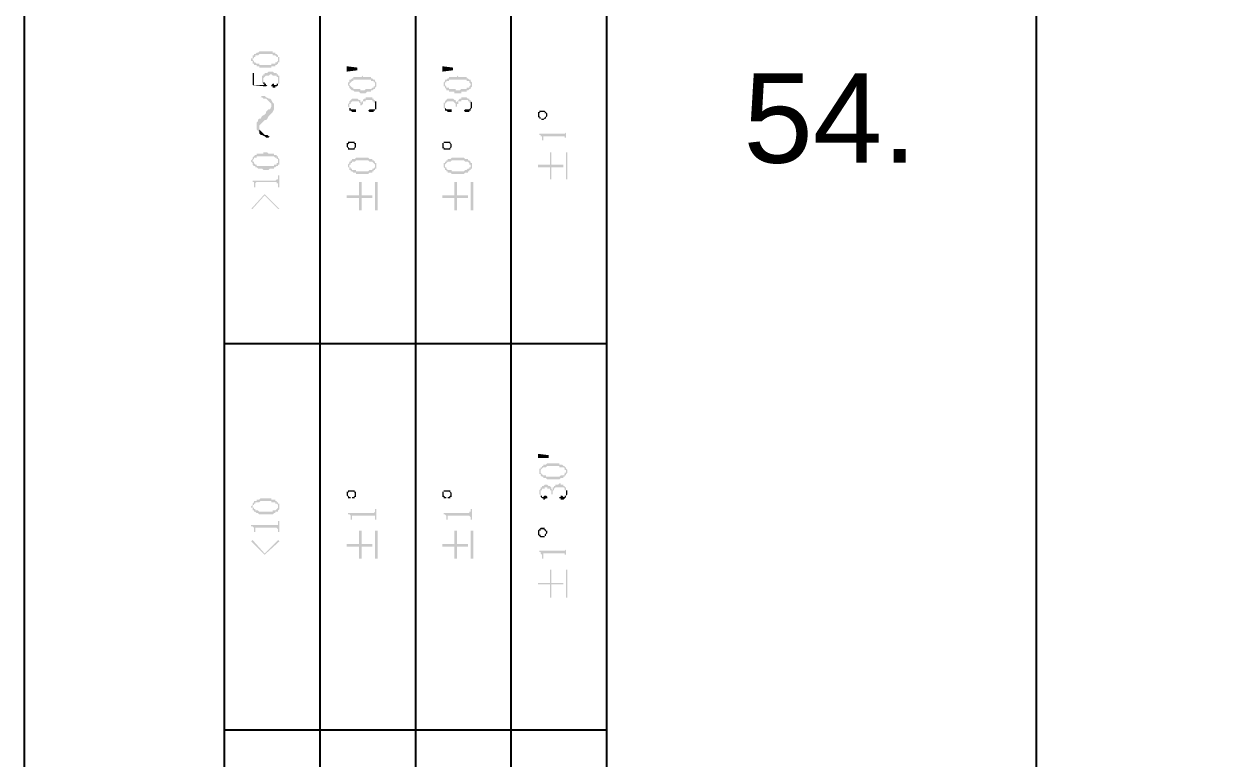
# Model space of a CAD drawing. Header units: millimetres. Extents: x 7018 to 13530, y 4187 to 5692.
# Drawn here: x 12184.84 to 12225.43, y 5182.11 to 5206.75 of the extents above; entities that cross this region are included whole.
import ezdxf

# ---------------------------------------------------------------- set-up
doc = ezdxf.new("R2010")
doc.units = ezdxf.units.MM
doc.styles.get("Standard").update_dxf_attribs({"font": 'arial.ttf'})

msp = doc.modelspace()

# ---------------------------------------------------------------- hatches: boundary and pattern name
at = {"transparency": 33554559}
for points in [[(12192.454, 5205.561), (12192.454, 5205.516), (12192.499, 5205.516), (12192.499, 5205.47), (12192.499, 5205.425), (12192.499, 5205.561), (12192.499, 5205.606), (12192.544, 5205.606), (12192.544, 5205.651), (12192.589, 5205.651), (12192.589, 5205.696), (12192.68, 5205.696), (12192.725, 5205.741), (12193.176, 5205.741), (12193.176, 5205.696), (12193.266, 5205.696), (12193.311, 5205.651), (12193.357, 5205.651), (12193.357, 5205.606), (12193.357, 5205.561), (12193.357, 5205.696), (12193.357, 5205.696), (12193.311, 5205.741), (12193.266, 5205.741), (12193.266, 5205.786), (12193.176, 5205.786), (12193.176, 5205.832), (12192.725, 5205.832), (12192.68, 5205.786), (12192.634, 5205.786), (12192.589, 5205.741), (12192.544, 5205.741), (12192.544, 5205.696), (12192.499, 5205.696), (12192.499, 5205.651), (12192.499, 5205.606), (12192.454, 5205.606)], [(12192.499, 5205.425), (12192.544, 5205.425), (12192.544, 5205.38), (12192.634, 5205.38), (12192.634, 5205.335), (12192.725, 5205.335), (12192.725, 5205.29), (12193.131, 5205.29), (12193.131, 5205.335), (12193.266, 5205.335), (12193.266, 5205.38), (12193.311, 5205.38), (12193.357, 5205.425), (12193.357, 5205.47), (12193.402, 5205.47), (12193.402, 5205.516), (12193.402, 5205.561), (12193.402, 5205.606), (12193.402, 5205.651), (12193.357, 5205.651), (12193.357, 5205.696), (12193.357, 5205.561), (12193.357, 5205.516), (12193.357, 5205.516), (12193.311, 5205.47), (12193.266, 5205.47), (12193.266, 5205.425), (12193.131, 5205.425), (12193.131, 5205.38), (12192.725, 5205.38), (12192.725, 5205.425), (12192.634, 5205.425), (12192.589, 5205.47), (12192.544, 5205.47), (12192.544, 5205.516), (12192.544, 5205.516), (12192.499, 5205.561), (12192.499, 5205.561)], [(12192.499, 5205.109), (12192.499, 5204.703), (12192.95, 5204.658), (12192.995, 5204.703), (12192.95, 5204.703), (12192.95, 5204.748), (12192.905, 5204.703), (12192.544, 5204.703), (12192.544, 5205.109)], [(12192.815, 5204.929), (12192.815, 5204.839), (12192.815, 5204.794), (12192.815, 5204.794), (12192.86, 5204.748), (12192.86, 5204.884), (12192.86, 5204.929), (12192.86, 5204.929), (12192.905, 5204.974), (12192.905, 5204.974), (12192.95, 5205.019), (12193.041, 5205.019), (12193.086, 5205.064), (12193.131, 5205.064), (12193.176, 5205.019), (12193.311, 5205.019), (12193.311, 5204.974), (12193.357, 5204.974), (12193.357, 5204.929), (12193.357, 5204.884), (12193.357, 5204.748), (12193.402, 5204.748), (12193.402, 5204.794), (12193.402, 5204.884), (12193.402, 5204.929), (12193.402, 5205.019), (12193.357, 5205.019), (12193.357, 5205.064), (12193.311, 5205.064), (12193.311, 5205.109), (12193.221, 5205.109), (12193.176, 5205.155), (12193.041, 5205.155), (12192.995, 5205.109), (12192.905, 5205.109), (12192.905, 5205.064), (12192.86, 5205.064), (12192.86, 5205.019), (12192.815, 5205.019), (12192.815, 5204.974)], [(12195.658, 5205.335), (12196.019, 5205.29), (12196.019, 5205.2), (12195.658, 5205.155)], [(12198.863, 5205.335), (12199.224, 5205.29), (12199.224, 5205.2), (12198.863, 5205.155)], [(12192.86, 5204.748), (12192.86, 5204.748), (12192.905, 5204.703), (12192.905, 5204.703), (12192.95, 5204.748), (12192.905, 5204.748), (12192.905, 5204.794), (12192.86, 5204.794), (12192.86, 5204.839), (12192.86, 5204.884)], [(12193.131, 5204.703), (12193.131, 5204.658), (12193.176, 5204.658), (12193.176, 5204.613), (12193.266, 5204.613), (12193.266, 5204.658), (12193.311, 5204.658), (12193.357, 5204.703), (12193.357, 5204.884), (12193.357, 5204.794), (12193.357, 5204.748), (12193.311, 5204.748), (12193.311, 5204.703), (12193.221, 5204.703), (12193.221, 5204.748), (12193.176, 5204.748)], [(12195.703, 5204.703), (12195.703, 5204.703), (12195.749, 5204.658), (12195.749, 5204.613), (12195.749, 5204.748), (12195.749, 5204.748), (12195.794, 5204.794), (12195.794, 5204.794), (12195.839, 5204.839), (12195.884, 5204.839), (12195.884, 5204.884), (12196.471, 5204.884), (12196.471, 5204.839), (12196.561, 5204.839), (12196.561, 5204.794), (12196.606, 5204.794), (12196.606, 5204.748), (12196.606, 5204.703), (12196.606, 5204.884), (12196.561, 5204.884), (12196.516, 5204.929), (12196.471, 5204.929), (12196.471, 5204.974), (12196.2, 5204.974), (12196.2, 5205.019), (12196.2, 5205.019), (12196.155, 5204.974), (12195.884, 5204.974), (12195.884, 5204.929), (12195.839, 5204.929), (12195.794, 5204.884), (12195.749, 5204.884), (12195.749, 5204.839), (12195.749, 5204.794), (12195.703, 5204.794), (12195.703, 5204.748)], [(12195.749, 5204.613), (12195.794, 5204.568), (12195.794, 5204.568), (12195.839, 5204.523), (12195.884, 5204.523), (12195.929, 5204.478), (12196.064, 5204.478), (12196.11, 5204.432), (12196.29, 5204.432), (12196.335, 5204.478), (12196.471, 5204.478), (12196.471, 5204.523), (12196.516, 5204.523), (12196.561, 5204.568), (12196.606, 5204.568), (12196.606, 5204.613), (12196.606, 5204.613), (12196.651, 5204.658), (12196.651, 5204.703), (12196.651, 5204.748), (12196.651, 5204.794), (12196.651, 5204.794), (12196.606, 5204.839), (12196.606, 5204.703), (12196.606, 5204.658), (12196.561, 5204.658), (12196.561, 5204.613), (12196.516, 5204.613), (12196.471, 5204.568), (12196.29, 5204.568), (12196.245, 5204.523), (12196.11, 5204.523), (12196.11, 5204.568), (12195.884, 5204.568), (12195.884, 5204.613), (12195.839, 5204.613), (12195.794, 5204.658), (12195.794, 5204.658), (12195.749, 5204.703), (12195.749, 5204.703)], [(12198.908, 5204.703), (12198.908, 5204.658), (12198.953, 5204.658), (12198.953, 5204.613), (12198.953, 5204.748), (12198.953, 5204.794), (12198.998, 5204.794), (12198.998, 5204.839), (12199.088, 5204.839), (12199.088, 5204.884), (12199.675, 5204.884), (12199.675, 5204.839), (12199.765, 5204.839), (12199.765, 5204.794), (12199.765, 5204.794), (12199.81, 5204.748), (12199.81, 5204.703), (12199.81, 5204.884), (12199.765, 5204.884), (12199.72, 5204.929), (12199.675, 5204.929), (12199.675, 5204.974), (12199.404, 5204.974), (12199.359, 5205.019), (12199.359, 5204.974), (12199.088, 5204.974), (12199.088, 5204.929), (12199.043, 5204.929), (12198.998, 5204.884), (12198.953, 5204.884), (12198.953, 5204.839), (12198.953, 5204.839), (12198.908, 5204.794), (12198.908, 5204.748)], [(12198.953, 5204.613), (12198.998, 5204.568), (12198.998, 5204.523), (12199.088, 5204.523), (12199.088, 5204.478), (12199.269, 5204.478), (12199.269, 5204.432), (12199.495, 5204.432), (12199.495, 5204.478), (12199.675, 5204.478), (12199.675, 5204.523), (12199.72, 5204.523), (12199.765, 5204.568), (12199.81, 5204.568), (12199.81, 5204.613), (12199.81, 5204.613), (12199.856, 5204.658), (12199.856, 5204.703), (12199.856, 5204.748), (12199.856, 5204.794), (12199.856, 5204.794), (12199.81, 5204.839), (12199.81, 5204.703), (12199.81, 5204.703), (12199.765, 5204.658), (12199.765, 5204.613), (12199.675, 5204.613), (12199.675, 5204.568), (12199.495, 5204.568), (12199.449, 5204.523), (12199.314, 5204.523), (12199.314, 5204.568), (12199.088, 5204.568), (12199.088, 5204.613), (12198.998, 5204.613), (12198.998, 5204.658), (12198.998, 5204.658), (12198.953, 5204.703), (12198.953, 5204.703)], [(12192.77, 5204.297), (12192.815, 5204.297), (12192.86, 5204.252), (12192.95, 5204.252), (12192.995, 5204.207), (12193.041, 5204.162), (12193.041, 5204.162), (12193.086, 5204.117), (12193.131, 5204.071), (12193.131, 5203.755), (12193.131, 5203.755), (12193.176, 5203.801), (12193.221, 5203.891), (12193.221, 5204.071), (12193.176, 5204.117), (12193.131, 5204.207), (12193.131, 5204.207), (12193.086, 5204.252), (12193.041, 5204.252), (12192.95, 5204.297), (12192.905, 5204.342), (12192.815, 5204.342)], [(12195.703, 5204.026), (12195.703, 5203.981), (12195.703, 5203.981), (12195.749, 5203.936), (12195.749, 5203.891), (12195.749, 5204.026), (12195.749, 5204.071), (12195.794, 5204.071), (12195.794, 5204.117), (12195.794, 5204.117), (12195.839, 5204.162), (12196.064, 5204.162), (12196.064, 5204.117), (12196.11, 5204.117), (12196.11, 5204.071), (12196.11, 5204.026), (12196.155, 5204.026), (12196.155, 5203.981), (12196.155, 5204.026), (12196.2, 5204.071), (12196.2, 5204.117), (12196.2, 5204.162), (12196.29, 5204.162), (12196.29, 5204.207), (12196.516, 5204.207), (12196.516, 5204.162), (12196.561, 5204.162), (12196.561, 5204.117), (12196.606, 5204.117), (12196.606, 5204.071), (12196.606, 5204.026), (12196.606, 5204.207), (12196.561, 5204.207), (12196.561, 5204.252), (12196.516, 5204.252), (12196.516, 5204.297), (12196.29, 5204.297), (12196.29, 5204.252), (12196.245, 5204.252), (12196.2, 5204.207), (12196.2, 5204.162), (12196.155, 5204.162), (12196.155, 5204.117), (12196.155, 5204.117), (12196.11, 5204.162), (12196.11, 5204.207), (12196.064, 5204.207), (12196.019, 5204.252), (12195.839, 5204.252), (12195.794, 5204.207), (12195.794, 5204.207), (12195.749, 5204.162), (12195.749, 5204.117), (12195.749, 5204.117), (12195.703, 5204.071), (12195.703, 5204.071)], [(12198.908, 5204.026), (12198.908, 5203.981), (12198.908, 5203.936), (12198.953, 5203.891), (12198.953, 5204.026), (12198.953, 5204.071), (12198.953, 5204.071), (12198.998, 5204.117), (12198.998, 5204.117), (12199.043, 5204.162), (12199.224, 5204.162), (12199.269, 5204.117), (12199.269, 5204.117), (12199.314, 5204.071), (12199.314, 5204.026), (12199.314, 5203.981), (12199.359, 5203.981), (12199.359, 5204.071), (12199.404, 5204.071), (12199.404, 5204.117), (12199.404, 5204.162), (12199.495, 5204.162), (12199.495, 5204.207), (12199.72, 5204.207), (12199.72, 5204.162), (12199.765, 5204.162), (12199.765, 5204.117), (12199.81, 5204.117), (12199.81, 5204.071), (12199.81, 5204.026), (12199.81, 5204.207), (12199.765, 5204.207), (12199.765, 5204.252), (12199.72, 5204.252), (12199.675, 5204.297), (12199.495, 5204.297), (12199.495, 5204.252), (12199.449, 5204.252), (12199.404, 5204.207), (12199.404, 5204.162), (12199.359, 5204.162), (12199.359, 5204.117), (12199.359, 5204.117), (12199.314, 5204.162), (12199.314, 5204.207), (12199.269, 5204.207), (12199.224, 5204.252), (12199.043, 5204.252), (12198.998, 5204.207), (12198.998, 5204.207), (12198.953, 5204.162), (12198.953, 5204.117), (12198.908, 5204.117), (12198.908, 5204.071), (12198.908, 5204.071)], [(12192.634, 5203.304), (12192.634, 5203.214), (12192.68, 5203.169), (12192.725, 5203.124), (12192.725, 5203.349), (12192.77, 5203.394), (12192.815, 5203.44), (12192.86, 5203.485), (12192.905, 5203.53), (12192.95, 5203.53), (12192.995, 5203.575), (12193.041, 5203.665), (12193.041, 5203.665), (12193.086, 5203.71), (12193.131, 5203.755), (12193.131, 5204.026), (12193.131, 5203.981), (12193.086, 5203.891), (12193.041, 5203.891), (12192.995, 5203.846), (12192.95, 5203.801), (12192.95, 5203.755), (12192.905, 5203.71), (12192.815, 5203.665), (12192.815, 5203.665), (12192.77, 5203.575), (12192.725, 5203.575), (12192.68, 5203.53), (12192.68, 5203.485), (12192.634, 5203.44), (12192.634, 5203.394)], [(12195.749, 5203.891), (12195.749, 5203.846), (12195.794, 5203.846), (12195.839, 5203.801), (12195.974, 5203.801), (12195.974, 5203.846), (12195.974, 5203.891), (12195.794, 5203.891), (12195.794, 5203.936), (12195.749, 5203.936), (12195.749, 5204.026)], [(12196.38, 5203.846), (12196.38, 5203.846), (12196.426, 5203.801), (12196.561, 5203.801), (12196.561, 5203.846), (12196.606, 5203.846), (12196.606, 5203.891), (12196.651, 5203.891), (12196.651, 5203.981), (12196.651, 5204.026), (12196.651, 5204.071), (12196.651, 5204.162), (12196.606, 5204.162), (12196.606, 5203.981), (12196.606, 5203.936), (12196.606, 5203.891), (12196.426, 5203.891)], [(12198.953, 5203.891), (12198.953, 5203.846), (12198.998, 5203.846), (12199.043, 5203.801), (12199.179, 5203.801), (12199.179, 5203.846), (12199.179, 5203.891), (12198.998, 5203.891), (12198.953, 5203.936), (12198.953, 5204.026)], [(12199.585, 5203.846), (12199.585, 5203.846), (12199.63, 5203.801), (12199.765, 5203.801), (12199.765, 5203.846), (12199.81, 5203.846), (12199.81, 5203.891), (12199.81, 5203.891), (12199.856, 5203.936), (12199.856, 5203.981), (12199.856, 5204.026), (12199.856, 5204.071), (12199.856, 5204.117), (12199.81, 5204.162), (12199.81, 5203.981), (12199.81, 5203.936), (12199.81, 5203.936), (12199.765, 5203.891), (12199.63, 5203.891)], [(12202.067, 5203.71), (12202.067, 5203.665), (12202.067, 5203.62), (12202.112, 5203.62), (12202.112, 5203.71), (12202.112, 5203.755), (12202.112, 5203.755), (12202.157, 5203.801), (12202.293, 5203.801), (12202.293, 5203.755), (12202.338, 5203.755), (12202.338, 5203.575), (12202.338, 5203.62), (12202.338, 5203.62), (12202.383, 5203.665), (12202.383, 5203.71), (12202.383, 5203.755), (12202.338, 5203.801), (12202.338, 5203.801), (12202.293, 5203.846), (12202.112, 5203.846), (12202.112, 5203.801), (12202.067, 5203.801), (12202.067, 5203.755), (12202.067, 5203.755)], [(12202.112, 5203.62), (12202.112, 5203.575), (12202.157, 5203.575), (12202.202, 5203.53), (12202.248, 5203.53), (12202.293, 5203.575), (12202.338, 5203.575), (12202.338, 5203.71), (12202.338, 5203.665), (12202.338, 5203.665), (12202.293, 5203.62), (12202.293, 5203.62), (12202.248, 5203.575), (12202.157, 5203.575), (12202.157, 5203.62), (12202.157, 5203.62), (12202.112, 5203.665), (12202.112, 5203.71), (12202.112, 5203.71)], [(12192.725, 5203.124), (12192.725, 5203.078), (12192.77, 5203.033), (12192.815, 5203.033), (12192.905, 5202.988), (12192.95, 5202.943), (12193.041, 5202.943), (12193.086, 5202.988), (12193.041, 5202.988), (12192.995, 5203.033), (12192.905, 5203.033), (12192.86, 5203.078), (12192.815, 5203.124), (12192.815, 5203.124), (12192.77, 5203.169), (12192.725, 5203.214), (12192.725, 5203.259)], [(12202.112, 5203.078), (12202.112, 5203.033), (12202.157, 5203.033), (12202.157, 5202.988), (12202.202, 5202.988), (12202.202, 5202.898), (12202.202, 5202.853), (12202.248, 5202.853), (12202.248, 5202.943), (12202.248, 5202.988), (12202.97, 5202.988), (12202.97, 5202.943), (12203.015, 5202.943), (12203.015, 5202.898), (12203.015, 5202.853), (12203.015, 5203.214), (12203.015, 5203.169), (12203.015, 5203.124), (12202.97, 5203.078), (12202.925, 5203.078)], [(12195.658, 5202.672), (12195.658, 5202.627), (12195.658, 5202.627), (12195.703, 5202.582), (12195.703, 5202.717), (12195.703, 5202.717), (12195.749, 5202.763), (12195.884, 5202.763), (12195.929, 5202.717), (12195.929, 5202.582), (12195.929, 5202.582), (12195.974, 5202.627), (12195.974, 5202.672), (12195.974, 5202.717), (12195.974, 5202.763), (12195.929, 5202.763), (12195.929, 5202.808), (12195.703, 5202.808), (12195.703, 5202.763), (12195.658, 5202.763), (12195.658, 5202.717), (12195.658, 5202.717)], [(12195.703, 5202.582), (12195.703, 5202.537), (12195.929, 5202.537), (12195.929, 5202.672), (12195.929, 5202.627), (12195.929, 5202.627), (12195.884, 5202.582), (12195.749, 5202.582), (12195.703, 5202.627), (12195.703, 5202.672), (12195.703, 5202.672)], [(12198.863, 5202.672), (12198.863, 5202.627), (12198.863, 5202.582), (12198.908, 5202.582), (12198.908, 5202.717), (12198.908, 5202.763), (12199.088, 5202.763), (12199.133, 5202.717), (12199.133, 5202.582), (12199.133, 5202.582), (12199.179, 5202.627), (12199.179, 5202.672), (12199.179, 5202.717), (12199.179, 5202.717), (12199.133, 5202.763), (12199.133, 5202.808), (12198.908, 5202.808), (12198.908, 5202.763), (12198.863, 5202.763), (12198.863, 5202.717), (12198.863, 5202.717)], [(12198.908, 5202.582), (12198.908, 5202.537), (12199.133, 5202.537), (12199.133, 5202.672), (12199.133, 5202.627), (12199.133, 5202.627), (12199.088, 5202.582), (12198.953, 5202.582), (12198.908, 5202.627), (12198.908, 5202.672), (12198.908, 5202.672)], [(12192.454, 5202.176), (12192.454, 5202.131), (12192.454, 5202.131), (12192.499, 5202.086), (12192.499, 5202.04), (12192.499, 5202.176), (12192.499, 5202.176), (12192.544, 5202.221), (12192.544, 5202.266), (12192.634, 5202.266), (12192.634, 5202.311), (12193.221, 5202.311), (12193.266, 5202.266), (12193.311, 5202.266), (12193.311, 5202.221), (12193.357, 5202.221), (12193.357, 5202.176), (12193.357, 5202.311), (12193.311, 5202.311), (12193.311, 5202.356), (12193.221, 5202.356), (12193.221, 5202.401), (12193.041, 5202.401), (12192.995, 5202.447), (12192.86, 5202.447), (12192.86, 5202.401), (12192.634, 5202.401), (12192.634, 5202.356), (12192.589, 5202.356), (12192.544, 5202.311), (12192.544, 5202.311), (12192.499, 5202.266), (12192.499, 5202.221), (12192.499, 5202.221)], [(12192.499, 5202.04), (12192.544, 5201.995), (12192.589, 5201.995), (12192.589, 5201.95), (12192.634, 5201.95), (12192.68, 5201.905), (12192.815, 5201.905), (12192.86, 5201.86), (12193.041, 5201.86), (12193.086, 5201.905), (12193.221, 5201.905), (12193.221, 5201.95), (12193.266, 5201.95), (12193.311, 5201.995), (12193.357, 5201.995), (12193.357, 5202.04), (12193.402, 5202.04), (12193.402, 5202.086), (12193.402, 5202.176), (12193.402, 5202.221), (12193.402, 5202.221), (12193.357, 5202.266), (12193.357, 5202.131), (12193.357, 5202.086), (12193.311, 5202.086), (12193.311, 5202.04), (12193.221, 5202.04), (12193.221, 5201.995), (12192.634, 5201.995), (12192.634, 5202.04), (12192.589, 5202.04), (12192.544, 5202.086), (12192.544, 5202.131), (12192.499, 5202.131), (12192.499, 5202.176)], [(12195.703, 5201.995), (12195.703, 5201.95), (12195.749, 5201.95), (12195.749, 5201.905), (12195.749, 5201.86), (12195.749, 5201.995), (12195.749, 5202.04), (12195.794, 5202.04), (12195.794, 5202.086), (12195.839, 5202.086), (12195.839, 5202.131), (12195.929, 5202.131), (12195.974, 5202.176), (12196.38, 5202.176), (12196.426, 5202.131), (12196.516, 5202.131), (12196.561, 5202.086), (12196.561, 5202.086), (12196.606, 5202.04), (12196.606, 5201.995), (12196.606, 5202.131), (12196.606, 5202.131), (12196.561, 5202.176), (12196.516, 5202.176), (12196.516, 5202.221), (12196.426, 5202.221), (12196.38, 5202.266), (12195.974, 5202.266), (12195.929, 5202.221), (12195.839, 5202.221), (12195.839, 5202.176), (12195.794, 5202.176), (12195.794, 5202.131), (12195.749, 5202.131), (12195.749, 5202.086), (12195.749, 5202.086), (12195.703, 5202.04), (12195.703, 5202.04)], [(12198.908, 5201.995), (12198.908, 5201.95), (12198.908, 5201.95), (12198.953, 5201.905), (12198.953, 5201.86), (12198.953, 5201.995), (12198.953, 5202.04), (12198.953, 5202.04), (12198.998, 5202.086), (12198.998, 5202.086), (12199.043, 5202.131), (12199.133, 5202.131), (12199.179, 5202.176), (12199.585, 5202.176), (12199.63, 5202.131), (12199.72, 5202.131), (12199.765, 5202.086), (12199.765, 5202.04), (12199.81, 5202.04), (12199.81, 5201.995), (12199.81, 5202.131), (12199.81, 5202.131), (12199.765, 5202.176), (12199.72, 5202.176), (12199.72, 5202.221), (12199.63, 5202.221), (12199.585, 5202.266), (12199.179, 5202.266), (12199.133, 5202.221), (12199.043, 5202.221), (12199.043, 5202.176), (12198.998, 5202.176), (12198.998, 5202.131), (12198.953, 5202.131), (12198.953, 5202.086), (12198.908, 5202.086), (12198.908, 5202.04), (12198.908, 5202.04)], [(12202.067, 5202.04), (12202.067, 5201.95), (12202.473, 5201.95), (12202.473, 5201.544), (12202.518, 5201.544), (12202.518, 5201.95), (12202.925, 5201.95), (12202.925, 5202.04), (12202.518, 5202.04), (12202.518, 5202.447), (12202.473, 5202.447), (12202.473, 5202.04)], [(12203.06, 5201.544), (12203.06, 5202.447), (12203.015, 5202.447), (12203.015, 5201.544)], [(12195.749, 5201.86), (12195.794, 5201.86), (12195.794, 5201.815), (12195.839, 5201.815), (12195.884, 5201.77), (12195.974, 5201.77), (12195.974, 5201.725), (12196.38, 5201.725), (12196.426, 5201.77), (12196.516, 5201.77), (12196.516, 5201.815), (12196.561, 5201.815), (12196.561, 5201.86), (12196.606, 5201.86), (12196.606, 5201.905), (12196.651, 5201.905), (12196.651, 5201.95), (12196.651, 5201.995), (12196.651, 5202.04), (12196.651, 5202.086), (12196.606, 5202.086), (12196.606, 5202.131), (12196.606, 5201.995), (12196.606, 5201.95), (12196.606, 5201.95), (12196.561, 5201.905), (12196.516, 5201.905), (12196.516, 5201.86), (12196.426, 5201.86), (12196.38, 5201.815), (12195.974, 5201.815), (12195.974, 5201.86), (12195.839, 5201.86), (12195.839, 5201.905), (12195.794, 5201.905), (12195.794, 5201.95), (12195.749, 5201.95), (12195.749, 5201.995), (12195.749, 5201.995)], [(12198.953, 5201.86), (12198.998, 5201.86), (12198.998, 5201.815), (12199.043, 5201.815), (12199.043, 5201.77), (12199.133, 5201.77), (12199.179, 5201.725), (12199.585, 5201.725), (12199.63, 5201.77), (12199.72, 5201.77), (12199.72, 5201.815), (12199.765, 5201.815), (12199.765, 5201.86), (12199.81, 5201.86), (12199.81, 5201.905), (12199.856, 5201.905), (12199.856, 5201.95), (12199.856, 5201.995), (12199.856, 5202.04), (12199.856, 5202.086), (12199.81, 5202.086), (12199.81, 5202.131), (12199.81, 5201.995), (12199.81, 5201.95), (12199.765, 5201.95), (12199.765, 5201.905), (12199.72, 5201.905), (12199.675, 5201.86), (12199.63, 5201.86), (12199.585, 5201.815), (12199.179, 5201.815), (12199.179, 5201.86), (12199.043, 5201.86), (12198.998, 5201.905), (12198.998, 5201.95), (12198.953, 5201.95), (12198.953, 5201.995), (12198.953, 5201.995)], [(12192.454, 5201.499), (12192.499, 5201.499), (12192.499, 5201.454), (12192.544, 5201.454), (12192.544, 5201.409), (12192.544, 5201.273), (12192.589, 5201.273), (12192.589, 5201.409), (12192.589, 5201.409), (12192.634, 5201.454), (12193.311, 5201.454), (12193.311, 5201.409), (12193.357, 5201.409), (12193.357, 5201.273), (12193.402, 5201.273), (12193.402, 5201.679), (12193.357, 5201.679), (12193.357, 5201.589), (12193.357, 5201.544), (12193.311, 5201.544), (12193.266, 5201.499)], [(12195.658, 5201.002), (12195.658, 5200.912), (12196.064, 5200.912), (12196.064, 5200.506), (12196.155, 5200.506), (12196.155, 5200.912), (12196.516, 5200.912), (12196.516, 5201.002), (12196.155, 5201.002), (12196.155, 5201.454), (12196.064, 5201.454), (12196.064, 5201.002)], [(12196.696, 5200.506), (12196.696, 5201.454), (12196.606, 5201.454), (12196.606, 5200.506)], [(12198.863, 5201.002), (12198.863, 5200.912), (12199.269, 5200.912), (12199.269, 5200.506), (12199.359, 5200.506), (12199.359, 5200.912), (12199.72, 5200.912), (12199.72, 5201.002), (12199.359, 5201.002), (12199.359, 5201.454), (12199.269, 5201.454), (12199.269, 5201.002)], [(12199.901, 5200.506), (12199.901, 5201.454), (12199.81, 5201.454), (12199.81, 5200.506)], [(12192.454, 5200.551), (12192.499, 5200.551), (12192.905, 5201.002), (12193.357, 5200.551), (12193.402, 5200.551), (12192.905, 5201.048)], [(12202.067, 5192.337), (12202.428, 5192.292), (12202.428, 5192.202), (12202.067, 5192.202)], [(12202.112, 5191.75), (12202.112, 5191.705), (12202.112, 5191.66), (12202.157, 5191.66), (12202.157, 5191.615), (12202.157, 5191.75), (12202.157, 5191.795), (12202.157, 5191.795), (12202.202, 5191.841), (12202.202, 5191.841), (12202.248, 5191.886), (12202.338, 5191.886), (12202.383, 5191.931), (12202.789, 5191.931), (12202.789, 5191.886), (12202.925, 5191.886), (12202.97, 5191.841), (12202.97, 5191.795), (12203.015, 5191.795), (12203.015, 5191.75), (12203.015, 5191.886), (12202.97, 5191.886), (12202.97, 5191.931), (12202.925, 5191.931), (12202.879, 5191.976), (12202.789, 5191.976), (12202.789, 5192.021), (12202.383, 5192.021), (12202.338, 5191.976), (12202.248, 5191.976), (12202.248, 5191.931), (12202.202, 5191.931), (12202.202, 5191.886), (12202.157, 5191.886), (12202.157, 5191.841), (12202.112, 5191.841), (12202.112, 5191.795), (12202.112, 5191.795)], [(12202.157, 5191.615), (12202.157, 5191.615), (12202.202, 5191.57), (12202.248, 5191.57), (12202.248, 5191.525), (12202.338, 5191.525), (12202.383, 5191.48), (12202.789, 5191.48), (12202.834, 5191.525), (12202.925, 5191.525), (12202.925, 5191.57), (12202.97, 5191.57), (12202.97, 5191.615), (12203.015, 5191.615), (12203.015, 5191.66), (12203.015, 5191.66), (12203.06, 5191.705), (12203.06, 5191.75), (12203.06, 5191.795), (12203.06, 5191.795), (12203.015, 5191.841), (12203.015, 5191.886), (12203.015, 5191.75), (12203.015, 5191.705), (12202.97, 5191.705), (12202.97, 5191.66), (12202.97, 5191.66), (12202.925, 5191.615), (12202.834, 5191.615), (12202.789, 5191.57), (12202.338, 5191.57), (12202.338, 5191.615), (12202.248, 5191.615), (12202.202, 5191.66), (12202.202, 5191.66), (12202.157, 5191.705), (12202.157, 5191.75), (12202.157, 5191.75)], [(12202.112, 5191.073), (12202.112, 5191.028), (12202.112, 5190.983), (12202.112, 5190.983), (12202.157, 5190.938), (12202.157, 5191.028), (12202.157, 5191.073), (12202.157, 5191.118), (12202.202, 5191.118), (12202.202, 5191.164), (12202.293, 5191.164), (12202.293, 5191.209), (12202.383, 5191.209), (12202.383, 5191.164), (12202.473, 5191.164), (12202.473, 5191.118), (12202.518, 5191.118), (12202.518, 5191.028), (12202.518, 5190.983), (12202.563, 5190.983), (12202.563, 5191.028), (12202.563, 5191.118), (12202.609, 5191.118), (12202.609, 5191.164), (12202.609, 5191.164), (12202.654, 5191.209), (12202.925, 5191.209), (12202.97, 5191.164), (12202.97, 5191.118), (12203.015, 5191.118), (12203.015, 5191.073), (12203.015, 5191.028), (12203.015, 5191.209), (12202.97, 5191.209), (12202.97, 5191.254), (12202.925, 5191.254), (12202.925, 5191.299), (12202.834, 5191.299), (12202.834, 5191.344), (12202.789, 5191.344), (12202.744, 5191.299), (12202.654, 5191.299), (12202.654, 5191.254), (12202.609, 5191.254), (12202.609, 5191.209), (12202.563, 5191.209), (12202.563, 5191.164), (12202.563, 5191.118), (12202.518, 5191.164), (12202.518, 5191.209), (12202.518, 5191.209), (12202.473, 5191.254), (12202.428, 5191.254), (12202.383, 5191.299), (12202.293, 5191.299), (12202.248, 5191.254), (12202.202, 5191.254), (12202.202, 5191.209), (12202.157, 5191.209), (12202.157, 5191.164), (12202.157, 5191.164), (12202.112, 5191.118)], [(12192.454, 5190.577), (12192.454, 5190.532), (12192.499, 5190.532), (12192.499, 5190.487), (12192.499, 5190.441), (12192.499, 5190.577), (12192.499, 5190.622), (12192.544, 5190.622), (12192.544, 5190.667), (12192.589, 5190.667), (12192.589, 5190.712), (12192.725, 5190.712), (12192.77, 5190.757), (12193.131, 5190.757), (12193.131, 5190.712), (12193.266, 5190.712), (12193.266, 5190.667), (12193.311, 5190.667), (12193.357, 5190.622), (12193.357, 5190.577), (12193.357, 5190.712), (12193.311, 5190.712), (12193.311, 5190.757), (12193.266, 5190.757), (12193.266, 5190.803), (12193.131, 5190.803), (12193.131, 5190.848), (12192.77, 5190.848), (12192.725, 5190.803), (12192.634, 5190.803), (12192.634, 5190.757), (12192.544, 5190.757), (12192.544, 5190.712), (12192.544, 5190.712), (12192.499, 5190.667), (12192.499, 5190.622), (12192.499, 5190.622)], [(12195.658, 5190.983), (12195.658, 5190.938), (12195.658, 5190.938), (12195.703, 5190.893), (12195.703, 5191.028), (12195.703, 5191.028), (12195.749, 5191.073), (12195.884, 5191.073), (12195.929, 5191.028), (12195.929, 5190.893), (12195.974, 5190.893), (12195.974, 5190.983), (12195.974, 5191.028), (12195.974, 5191.073), (12195.929, 5191.073), (12195.929, 5191.118), (12195.703, 5191.118), (12195.703, 5191.073), (12195.658, 5191.073), (12195.658, 5191.028), (12195.658, 5191.028)], [(12195.703, 5190.893), (12195.703, 5190.848), (12195.929, 5190.848), (12195.929, 5190.983), (12195.929, 5190.938), (12195.929, 5190.938), (12195.884, 5190.893), (12195.839, 5190.893), (12195.839, 5190.848), (12195.794, 5190.848), (12195.794, 5190.893), (12195.749, 5190.893), (12195.703, 5190.938), (12195.703, 5190.983), (12195.703, 5190.983)], [(12198.863, 5190.983), (12198.863, 5190.938), (12198.863, 5190.893), (12198.908, 5190.893), (12198.908, 5191.028), (12198.908, 5191.073), (12199.088, 5191.073), (12199.133, 5191.028), (12199.133, 5190.893), (12199.179, 5190.893), (12199.179, 5190.983), (12199.179, 5191.028), (12199.179, 5191.028), (12199.133, 5191.073), (12199.133, 5191.118), (12198.908, 5191.118), (12198.908, 5191.073), (12198.863, 5191.073), (12198.863, 5191.028), (12198.863, 5191.028)], [(12198.908, 5190.893), (12198.908, 5190.848), (12199.133, 5190.848), (12199.133, 5190.983), (12199.133, 5190.938), (12199.133, 5190.938), (12199.088, 5190.893), (12199.043, 5190.893), (12199.043, 5190.848), (12198.998, 5190.848), (12198.998, 5190.893), (12198.953, 5190.893), (12198.908, 5190.938), (12198.908, 5190.983), (12198.908, 5190.983)], [(12202.157, 5190.938), (12202.157, 5190.893), (12202.157, 5190.893), (12202.202, 5190.848), (12202.248, 5190.848), (12202.248, 5190.803), (12202.293, 5190.803), (12202.338, 5190.848), (12202.383, 5190.848), (12202.383, 5190.893), (12202.383, 5190.893), (12202.338, 5190.938), (12202.293, 5190.938), (12202.248, 5190.893), (12202.202, 5190.893), (12202.202, 5190.938), (12202.157, 5190.938), (12202.157, 5190.983), (12202.157, 5191.028)], [(12202.789, 5190.848), (12202.834, 5190.848), (12202.834, 5190.803), (12202.925, 5190.803), (12202.97, 5190.848), (12202.97, 5190.848), (12203.015, 5190.893), (12203.015, 5190.938), (12203.015, 5190.938), (12203.06, 5190.983), (12203.06, 5191.028), (12203.06, 5191.073), (12203.06, 5191.118), (12203.015, 5191.118), (12203.015, 5191.209), (12203.015, 5191.028), (12203.015, 5190.983), (12203.015, 5190.938), (12202.97, 5190.938), (12202.97, 5190.893), (12202.925, 5190.893), (12202.879, 5190.938), (12202.834, 5190.938), (12202.834, 5190.893), (12202.789, 5190.893)], [(12192.499, 5190.441), (12192.544, 5190.441), (12192.544, 5190.396), (12192.589, 5190.396), (12192.634, 5190.351), (12192.68, 5190.351), (12192.725, 5190.306), (12193.176, 5190.306), (12193.221, 5190.351), (12193.266, 5190.351), (12193.266, 5190.396), (12193.357, 5190.396), (12193.357, 5190.441), (12193.357, 5190.441), (12193.402, 5190.487), (12193.402, 5190.532), (12193.402, 5190.577), (12193.402, 5190.622), (12193.402, 5190.667), (12193.357, 5190.667), (12193.357, 5190.712), (12193.357, 5190.532), (12193.357, 5190.532), (12193.311, 5190.487), (12193.311, 5190.487), (12193.266, 5190.441), (12193.176, 5190.441), (12193.176, 5190.396), (12192.725, 5190.396), (12192.68, 5190.441), (12192.589, 5190.441), (12192.589, 5190.487), (12192.544, 5190.487), (12192.544, 5190.532), (12192.499, 5190.532), (12192.499, 5190.577)], [(12195.703, 5190.351), (12195.703, 5190.306), (12195.749, 5190.306), (12195.794, 5190.261), (12195.794, 5190.216), (12195.794, 5190.126), (12195.839, 5190.126), (12195.839, 5190.216), (12195.839, 5190.261), (12196.606, 5190.261), (12196.606, 5190.216), (12196.606, 5190.126), (12196.651, 5190.126), (12196.651, 5190.487), (12196.606, 5190.487), (12196.606, 5190.441), (12196.606, 5190.396), (12196.606, 5190.396), (12196.561, 5190.351), (12196.516, 5190.351)], [(12198.908, 5190.351), (12198.908, 5190.306), (12198.953, 5190.306), (12198.998, 5190.261), (12198.998, 5190.216), (12198.998, 5190.126), (12199.043, 5190.126), (12199.043, 5190.216), (12199.043, 5190.261), (12199.765, 5190.261), (12199.81, 5190.216), (12199.81, 5190.126), (12199.856, 5190.126), (12199.856, 5190.487), (12199.81, 5190.487), (12199.81, 5190.441), (12199.81, 5190.396), (12199.765, 5190.396), (12199.765, 5190.351), (12199.72, 5190.351)], [(12192.454, 5189.945), (12192.454, 5189.9), (12192.499, 5189.9), (12192.544, 5189.855), (12192.544, 5189.764), (12192.544, 5189.719), (12192.589, 5189.719), (12192.589, 5189.81), (12192.589, 5189.855), (12193.311, 5189.855), (12193.357, 5189.81), (12193.357, 5189.764), (12193.357, 5189.719), (12193.402, 5189.719), (12193.402, 5190.08), (12193.357, 5190.08), (12193.357, 5189.99), (12193.357, 5189.945), (12193.266, 5189.945)], [(12195.658, 5189.313), (12195.658, 5189.223), (12196.064, 5189.223), (12196.064, 5188.817), (12196.155, 5188.817), (12196.155, 5189.223), (12196.516, 5189.223), (12196.516, 5189.313), (12196.155, 5189.313), (12196.155, 5189.764), (12196.064, 5189.764), (12196.064, 5189.313)], [(12196.696, 5188.817), (12196.696, 5189.764), (12196.606, 5189.764), (12196.606, 5188.817)], [(12198.863, 5189.313), (12198.863, 5189.223), (12199.269, 5189.223), (12199.269, 5188.817), (12199.359, 5188.817), (12199.359, 5189.223), (12199.72, 5189.223), (12199.72, 5189.313), (12199.359, 5189.313), (12199.359, 5189.764), (12199.269, 5189.764), (12199.269, 5189.313)], [(12199.901, 5188.817), (12199.901, 5189.764), (12199.81, 5189.764), (12199.81, 5188.817)], [(12202.067, 5189.719), (12202.067, 5189.674), (12202.067, 5189.629), (12202.067, 5189.629), (12202.112, 5189.584), (12202.112, 5189.764), (12202.157, 5189.764), (12202.157, 5189.81), (12202.248, 5189.81), (12202.293, 5189.764), (12202.293, 5189.764), (12202.338, 5189.719), (12202.338, 5189.584), (12202.338, 5189.629), (12202.338, 5189.629), (12202.383, 5189.674), (12202.383, 5189.719), (12202.383, 5189.764), (12202.338, 5189.764), (12202.338, 5189.81), (12202.293, 5189.81), (12202.293, 5189.855), (12202.157, 5189.855), (12202.112, 5189.81), (12202.112, 5189.81), (12202.067, 5189.764)], [(12202.112, 5189.584), (12202.112, 5189.584), (12202.157, 5189.539), (12202.293, 5189.539), (12202.293, 5189.584), (12202.338, 5189.584), (12202.338, 5189.719), (12202.338, 5189.674), (12202.338, 5189.674), (12202.293, 5189.629), (12202.293, 5189.584), (12202.157, 5189.584), (12202.157, 5189.629), (12202.112, 5189.629), (12202.112, 5189.674), (12202.112, 5189.674)], [(12192.454, 5189.403), (12192.905, 5188.952), (12193.402, 5189.403), (12193.357, 5189.449), (12192.905, 5188.997), (12192.499, 5189.449)], [(12202.112, 5189.088), (12202.112, 5189.042), (12202.157, 5189.042), (12202.157, 5188.997), (12202.157, 5188.997), (12202.202, 5188.952), (12202.202, 5188.817), (12202.248, 5188.817), (12202.248, 5188.952), (12202.248, 5188.997), (12202.97, 5188.997), (12202.97, 5188.952), (12203.015, 5188.952), (12203.015, 5188.817), (12203.015, 5189.223), (12203.015, 5189.133), (12203.015, 5189.133), (12202.97, 5189.088), (12202.925, 5189.088)], [(12202.067, 5188.004), (12202.067, 5187.959), (12202.473, 5187.959), (12202.473, 5187.508), (12202.518, 5187.508), (12202.518, 5187.959), (12202.925, 5187.959), (12202.925, 5188.004), (12202.518, 5188.004), (12202.518, 5188.456), (12202.473, 5188.456), (12202.473, 5188.004)], [(12203.06, 5187.508), (12203.06, 5188.456), (12203.015, 5188.456), (12203.015, 5187.508)]]:
    msp.add_hatch(color=256, dxfattribs=at).paths.add_polyline_path(points)

# ---------------------------------------------------------------- linework, layer by layer
for p, q in [((12191.551, 5242.873), (12191.551, 4956.132)), ((12218.776, 5242.873), (12218.776, 4986.912))]:
    msp.add_line(p, q)
msp.add_lwpolyline([(12604.845, 4951.873), (12604.845, 5248.873), (12184.845, 5248.873), (12184.845, 4951.873)], close=True)
for points in [[(12194.756, 5242.873), (12194.756, 5168.959)], [(12197.96, 5242.873), (12197.96, 5168.959)], [(12201.164, 5242.873), (12201.164, 5168.959)], [(12204.369, 5242.873), (12204.369, 4956.132)], [(12191.551, 5196.038), (12204.369, 5196.038)], [(12191.551, 5183.085), (12204.369, 5183.085)]]:
    msp.add_lwpolyline(points)

# ---------------------------------------------------------------- texts
at = {"insert": (12211.87, 5203.577), "char_height": 2.9997, "width": 34.34827, "attachment_point": 5}
msp.add_mtext('54.', dxfattribs=at)

doc.saveas('drawing.dxf')
